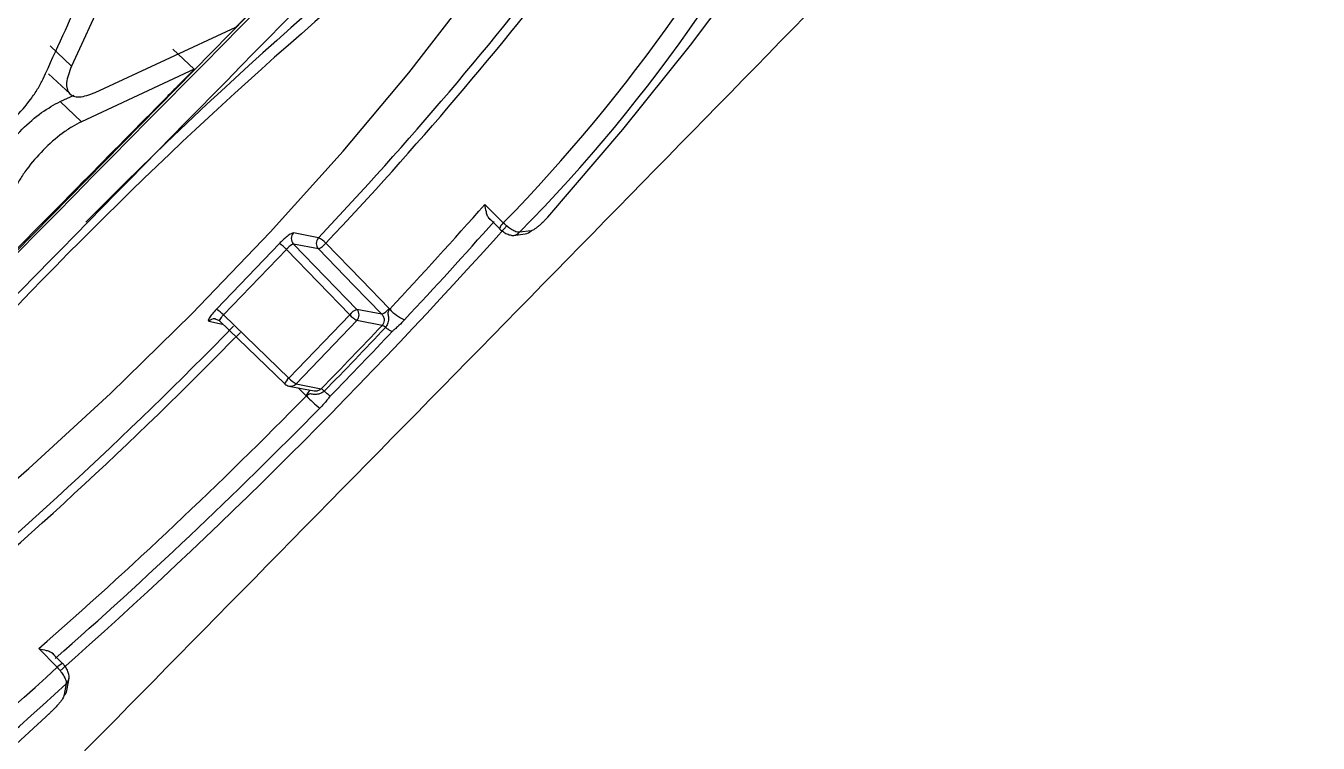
# Model space of a CAD drawing. Extents: x 400 to 501, y 484 to 634.
# Drawn here: x 414.176 to 415.136, y 585.005 to 585.538 of the extents above; entities that cross this region are included whole.
import ezdxf

# ---------------------------------------------------------------- set-up
doc = ezdxf.new("R2010")
doc.units = 0
doc.header["$MEASUREMENT"] = 0
doc.layers.add('DIM', color=3, linetype='Continuous')
doc.layers.add('GEOMETRY', color=3, linetype='Continuous', lineweight=25)

# ---------------------------------------------------------------- blocks, each defined once
blk = doc.blocks.new('2026 GRANDEE')
at = {"layer": 'GEOMETRY', "ltscale": 16}
for p, q in [((-36.15995, -11.21273), (-36.21495, -11.33237)), ((-36.0449, -11.25502), (-37.24254, -12.47345)), ((-36.09273, -11.30338), (-36.07783, -11.28832)), ((-36.19732, -11.35196), (-36.09273, -11.30337)), ((-36.21495, -11.33237), (-36.23083, -11.31738)), ((-36.13965, -11.31969), (-36.12373, -11.33472)), ((-36.23191, -11.33798), (-36.21602, -11.35298)), ((-36.12373, -11.33472), (-36.20739, -11.37361)), ((-36.22328, -11.3586), (-36.21294, -11.35379)), ((-36.22328, -11.3586), (-36.20739, -11.37361)), ((-35.89406, -11.44877), (-35.90787, -11.43507)), ((-35.90468, -11.44524), (-35.89694, -11.45292)), ((-35.89693, -11.45296), (-35.90283, -11.4471)), ((-35.87339, -11.45463), (-35.88208, -11.45571)), ((-35.87406, -11.45512), (-35.87309, -11.45452)), ((-36.06048, -11.46417), (-36.10726, -11.51289)), ((-36.00292, -11.51298), (-36.04997, -11.46445)), ((-36.0314, -11.46809), (-36.04997, -11.46445)), ((-36.03138, -11.45982), (-36.04994, -11.45618)), ((-35.88658, -11.45804), (-35.8779, -11.45696)), ((-36.05523, -11.46844), (-36.10202, -11.51716)), ((-36.00818, -11.51698), (-36.05523, -11.46844)), ((-35.98434, -11.51662), (-36.00292, -11.51298)), ((-36.11298, -11.52182), (-36.10262, -11.52385)), ((-36.10834, -11.52005), (-36.10499, -11.52113)), ((-36.10501, -11.52155), (-36.05628, -11.5684)), ((-36.05332, -11.56398), (-36.10202, -11.51716)), ((-36.00818, -11.51698), (-36.05332, -11.56398)), ((-36.00294, -11.52125), (-36.04808, -11.56826)), ((-35.98417, -11.52493), (-36.00294, -11.52125)), ((-36.05333, -11.56994), (-36.03469, -11.5736)), ((-36.04808, -11.56826), (-36.02931, -11.57194)), ((-36.04074, -11.57685), (-36.04655, -11.57127)), ((-36.2393, -11.76495), (-36.22561, -11.77876)), ((-36.2215, -11.77609), (-36.2295, -11.76802)), ((-36.2189, -11.79095), (-36.2206, -11.8002)), ((-36.21834, -11.79614), (-36.21664, -11.78689))]:
    blk.add_line(p, q, dxfattribs=at)
at = {"layer": 'GEOMETRY', "ltscale": 16, "flags": 128}
for points in [[(-35.60873, -11.05554), (-35.61221, -11.08151), (-35.62449, -11.11541), (-35.64536, -11.15668), (-35.67447, -11.20458), (-35.7113, -11.25829), (-35.75522, -11.31688), (-35.80548, -11.37934), (-35.8612, -11.44459)], [(-36.51114, -11.81361), (-36.49203, -11.80764), (-36.45591, -11.79009), (-36.41187, -11.76271), (-36.36124, -11.72634), (-36.30556, -11.68208), (-36.24652, -11.63127), (-36.18592, -11.57547), (-36.1256, -11.51636), (-36.06739, -11.45574), (-36.01306, -11.39546), (-35.96426, -11.33734), (-35.92248, -11.28315), (-35.88898, -11.23454), (-35.86478, -11.19299), (-35.85061, -11.15975), (-35.84691, -11.13584)], [(-35.89656, -11.45332), (-35.89685, -11.45329), (-35.89693, -11.4532)], [(-36.02585, -11.4638), (-35.99949, -11.49099), (-35.97879, -11.51234)], [(-36.0314, -11.46809), (-36.00504, -11.49527), (-35.98434, -11.51662)], [(-36.10824, -11.52006), (-36.10783, -11.52012), (-36.10773, -11.52014)]]:
    blk.add_lwpolyline(points, dxfattribs=at)
at = {"layer": 'GEOMETRY', "ltscale": 256}
for centre, radius, start, end in [((-36.72789, -10.61812), 1.19037, 315.27969, 335.49777), ((-36.77778, -10.58431), 1.23623, 315.63094, 334.24076), ((-33.8479, -13.78333), 3.31747, 127.52903, 135.25923), ((-33.84061, -13.8223), 3.34302, 127.59873, 142.13098), ((-38.04191, -9.55881), 2.76696, 316.60384, 322.62711), ((-38.0622, -9.53876), 2.80222, 316.60956, 322.5377), ((-38.45728, -9.18823), 3.39821, 316.84051, 318.60965), ((-35.86154, -11.44362), 0.00103, 289.34107, 351.10807), ((-38.88086, -8.78067), 4.00831, 311.52782, 318.22317), ((-38.50426, -9.14204), 3.47757, 316.8435, 318.47198), ((-35.88744, -11.4562), 0.00995, 131.73205, 162.48033), ((-35.87883, -11.44964), 0.00738, 277.24397, 317.43998), ((-36.07162, -11.48318), 0.02204, 41.97332, 59.63661), ((-36.04563, -11.46033), 0.00598, 136.1202, 223.56971), ((-36.02707, -11.46397), 0.00598, 136.11599, 223.56967), ((-36.03799, -11.45385), 0.01569, 294.80368, 320.64612), ((-36.0367, -11.47304), 0.01425, 40.43643, 68.08746), ((-35.88751, -11.45073), 0.00738, 274.52629, 317.44897), ((-36.1184, -11.5319), 0.02204, 41.97327, 59.63664), ((-35.99694, -11.52633), 0.01463, 114.12045, 140.23805), ((-36.00725, -11.5171), 0.00598, 316.12025, 43.56967), ((-35.9909, -11.5024), 0.01566, 294.78525, 320.63489), ((-35.95656, -11.49404), 0.02877, 220.47551, 247.85538), ((-36.10881, -11.52579), 0.00575, 84.30987, 136.4244), ((-35.9918, -11.50224), 0.02204, 221.97328, 239.63663), ((-38.48691, -9.18451), 3.34725, 309.74387, 315.62387), ((-38.50706, -9.1643), 3.38253, 309.79524, 315.62122), ((-38.65701, -9.00346), 3.67449, 315.65289, 316.66912), ((-38.67303, -8.98743), 3.70001, 315.6529, 316.66912), ((-38.70505, -8.95539), 3.75102, 315.6529, 316.66912), ((-35.98616, -11.53127), 0.00664, 46.9403, 72.55492), ((-36.04843, -11.57046), 0.00812, 127.0565, 165.32466), ((-36.05219, -11.56415), 0.00591, 226.12323, 258.9049), ((-36.05224, -11.56431), 0.00574, 259.08426, 316.46684), ((-36.03694, -11.54924), 0.02204, 221.97328, 239.63663), ((-38.60122, -9.06317), 3.58863, 311.16025, 315.52868), ((-36.05621, -11.56149), 0.0218, 315.19162, 328.09971), ((-35.96429, -11.50445), 0.10525, 223.71574, 231.06323), ((-36.03771, -11.58457), 0.01517, 45.50769, 56.37245), ((-38.64696, -9.01717), 3.66698, 311.29465, 315.52326), ((-37.20323, -10.72773), 1.43541, 298.81528, 312.92768), ((-36.21876, -11.78482), 0.00915, 106.23311, 138.517), ((-37.16981, -10.77702), 1.39007, 297.73456, 313.16321), ((-36.22379, -11.78557), 0.00727, 312.25907, 354.84783), ((-36.2255, -11.79481), 0.00728, 312.27643, 349.47738), ((-37.15497, -10.84012), 1.34147, 296.12499, 313.54189), ((-36.23194, -11.81209), 0.00117, 280.77436, 338.87162)]:
    blk.add_arc(centre, radius, start, end, dxfattribs=at)
at = {"layer": 'GEOMETRY', "ltscale": 16}
for points, knots in [([(-40.50031, -15.87138), (-40.4458, -15.81506), (-40.32257, -15.68774), (-40.14083, -15.49971), (-39.96506, -15.31781), (-39.8201, -15.16778), (-39.70556, -15.04924), (-39.61939, -14.96007), (-39.55017, -14.88844), (-39.45107, -14.7859), (-39.30247, -14.63216), (-39.09355, -14.41604), (-38.84431, -14.15836), (-38.56444, -13.86935), (-38.26531, -13.56091), (-37.96381, -13.25062), (-37.66166, -12.94019), (-37.33129, -12.60131), (-36.97406, -12.23549), (-36.59871, -11.85185), (-36.24267, -11.48877), (-35.91446, -11.15471), (-35.66445, -10.90056), (-35.48279, -10.71599), (-35.3515, -10.58263), (-35.20257, -10.43136), (-35.02717, -10.25326), (-34.82599, -10.04902), (-34.59933, -9.81892), (-34.35904, -9.57501), (-34.19406, -9.4073), (-34.11296, -9.32485)], [0, 0, 0, 0, 0.025706, 0.058116, 0.085771, 0.108674, 0.126547, 0.139842, 0.14935, 0.159222, 0.186616, 0.219484, 0.257819, 0.304206, 0.351452, 0.398756, 0.44612, 0.493545, 0.553989, 0.613827, 0.669581, 0.720778, 0.767425, 0.786508, 0.805714, 0.828802, 0.856129, 0.887695, 0.922828, 0.962064, 1, 1, 1, 1]), ([(-40.37063, -15.94167), (-40.34221, -15.91479), (-40.10997, -15.69515), (-39.67445, -15.27607), (-39.065, -14.68611), (-38.45748, -14.09154), (-37.85213, -13.49396), (-37.24904, -12.89341), (-36.64835, -12.2902), (-36.05042, -11.68452), (-35.45552, -11.07665), (-34.86516, -10.4669), (-34.42623, -10.01051), (-34.18702, -9.75746), (-34.14059, -9.70834)], [0, 0, 0, 0, 0.013438, 0.10981, 0.206183, 0.302486, 0.398732, 0.494983, 0.591271, 0.687581, 0.783942, 0.880359, 0.976777, 1, 1, 1, 1]), ([(-34.65765, -9.86467), (-34.96575, -10.17281), (-35.86237, -11.06955), (-36.75158, -11.97495), (-37.33525, -12.56923)], [0, 0, 0, 0, 0.343618, 1, 1, 1, 1]), ([(-32.08264, -10.28071), (-32.40417, -10.52216), (-33.04399, -11.00262), (-33.956, -11.78032), (-34.84165, -12.57672), (-35.70093, -13.39788), (-36.53483, -14.23231), (-37.34742, -15.07739), (-38.13017, -15.94293), (-38.88813, -16.8398), (-39.3585, -17.46723), (-39.59503, -17.78273)], [0, 0, 0, 0, 0.113392, 0.225638, 0.337341, 0.448782, 0.560233, 0.669481, 0.778832, 0.888788, 1, 1, 1, 1]), ([(-31.60261, -10.76289), (-31.73463, -10.85103), (-32.00143, -11.02914), (-32.39941, -11.30971), (-32.80026, -11.60377), (-33.20289, -11.91227), (-33.59557, -12.22609), (-34.04511, -12.60018), (-34.55539, -13.0457), (-35.13913, -13.58461), (-35.65545, -14.08781), (-36.09639, -14.53578), (-36.45318, -14.91078), (-36.79265, -15.2802), (-37.11489, -15.64349), (-37.42965, -16.01135), (-37.80424, -16.46601), (-38.23003, -17.01152), (-38.69019, -17.63867), (-38.97526, -18.06168), (-39.11572, -18.27011)], [0, 0, 0, 0, 0.044709, 0.090349, 0.13691, 0.184379, 0.232745, 0.277954, 0.348418, 0.422679, 0.500679, 0.550525, 0.598903, 0.645795, 0.691185, 0.735062, 0.781563, 0.856423, 0.929252, 1, 1, 1, 1]), ([(-36.23605, -11.34178), (-36.22623, -11.32034), (-36.21059, -11.28617), (-36.19496, -11.25198), (-36.18914, -11.23925)], [0, 0, 0, 0, 0.627631, 1, 1, 1, 1]), ([(-36.12373, -11.33472), (-36.12464, -11.33564), (-36.13291, -11.34401), (-36.16184, -11.37328), (-36.21882, -11.43091), (-36.26839, -11.48112), (-36.29732, -11.51041)], [0, 0, 0, 0, 0.015648, 0.142911, 0.500005, 1, 1, 1, 1]), ([(-36.21495, -11.33237), (-36.21655, -11.33672), (-36.21974, -11.34541), (-36.21725, -11.35339), (-36.20986, -11.35642), (-36.2015, -11.35345), (-36.19732, -11.35196)], [0, 0, 0, 0, 0.249766, 0.499802, 0.750031, 1, 1, 1, 1]), ([(-36.286, -11.39183), (-36.28363, -11.39066), (-36.27894, -11.38837), (-36.26913, -11.38176), (-36.25703, -11.3713), (-36.24651, -11.35909), (-36.23974, -11.34912), (-36.23729, -11.34426), (-36.23605, -11.34178)], [0, 0, 0, 0, 0.130306, 0.25723, 0.500148, 0.739703, 0.867359, 1, 1, 1, 1]), ([(-36.27306, -11.40882), (-36.27185, -11.40642), (-36.26944, -11.40165), (-36.26266, -11.39152), (-36.25193, -11.379), (-36.237, -11.36602), (-36.22784, -11.36107), (-36.22328, -11.3586)], [0, 0, 0, 0, 0.128716, 0.256313, 0.507263, 0.754897, 1, 1, 1, 1]), ([(-36.20739, -11.37361), (-36.20971, -11.37478), (-36.21432, -11.37711), (-36.22405, -11.38376), (-36.23616, -11.39431), (-36.24671, -11.4066), (-36.25347, -11.41656), (-36.25592, -11.42138), (-36.25716, -11.42383)], [0, 0, 0, 0, 0.129097, 0.255613, 0.50014, 0.7412, 0.868479, 1, 1, 1, 1]), ([(-35.90283, -11.4471), (-35.90336, -11.44675), (-35.90446, -11.44601), (-35.9058, -11.44366), (-35.90691, -11.44005), (-35.9075, -11.43699), (-35.90787, -11.43507)], [0, 0, 0, 0, 0.195202, 0.40275, 0.62715, 1, 1, 1, 1]), ([(-35.8612, -11.44459), (-35.86169, -11.44514), (-35.86274, -11.44632), (-35.86465, -11.44825), (-35.8667, -11.45016), (-35.86877, -11.45191), (-35.87067, -11.45332), (-35.87234, -11.45434), (-35.87304, -11.45453), (-35.87339, -11.45463)], [0, 0, 0, 0, 0.113283, 0.242329, 0.394971, 0.52953, 0.680951, 0.841517, 1, 1, 1, 1]), ([(-35.89697, -11.45317), (-35.89667, -11.45343), (-35.89606, -11.45397), (-35.8949, -11.45485), (-35.89356, -11.45573), (-35.89208, -11.45656), (-35.89053, -11.45728), (-35.889, -11.4578), (-35.88755, -11.45809), (-35.88676, -11.45804), (-35.88635, -11.45801)], [0, 0, 0, 0, 0.0996215, 0.2069685, 0.3219563, 0.4443019, 0.5737182, 0.709767, 0.8520461, 1, 1, 1, 1]), ([(-35.88208, -11.45571), (-35.88259, -11.45575), (-35.88351, -11.45582), (-35.88538, -11.45511), (-35.88687, -11.45432), (-35.88859, -11.45326), (-35.89103, -11.45158), (-35.89299, -11.44976), (-35.89406, -11.44877)], [0, 0, 0, 0, 0.212271, 0.377509, 0.495493, 0.566066, 0.762293, 1, 1, 1, 1]), ([(-36.04994, -11.45618), (-36.05044, -11.45627), (-36.05145, -11.45644), (-36.05441, -11.45854), (-36.05757, -11.46124), (-36.05951, -11.4632), (-36.06048, -11.46417)], [0, 0, 0, 0, 0.277564, 0.556362, 0.779186, 1, 1, 1, 1]), ([(-36.04997, -11.46445), (-36.05023, -11.46448), (-36.05075, -11.46455), (-36.05223, -11.4656), (-36.0538, -11.46696), (-36.05476, -11.46795), (-36.05523, -11.46844)], [0, 0, 0, 0, 0.2775565, 0.5563166, 0.77913, 1, 1, 1, 1]), ([(-36.10726, -11.51289), (-36.1084, -11.51413), (-36.11068, -11.51662), (-36.11272, -11.51953), (-36.11353, -11.52136), (-36.11316, -11.52167), (-36.11298, -11.52182)], [0, 0, 0, 0, 0.277564, 0.556362, 0.779186, 1, 1, 1, 1]), ([(-35.97845, -11.51271), (-35.97879, -11.5132), (-35.97939, -11.51405), (-35.97997, -11.5155), (-35.97951, -11.51745), (-35.97929, -11.51966), (-35.97948, -11.522), (-35.98009, -11.52425), (-35.98104, -11.52558), (-35.98163, -11.52641)], [0, 0, 0, 0, 0.121504, 0.210955, 0.316294, 0.528485, 0.667089, 0.790586, 1, 1, 1, 1]), ([(-35.97879, -11.51234), (-35.97873, -11.51241), (-35.97861, -11.51253), (-35.9785, -11.51266), (-35.97845, -11.51271)], [0, 0, 0, 0, 0.5597482, 1, 1, 1, 1]), ([(-36.10498, -11.52107), (-36.10501, -11.52115), (-36.10514, -11.52142), (-36.10502, -11.52147), (-36.10494, -11.52152)], [0, 0, 0, 0, 0.276852, 1, 1, 1, 1]), ([(-36.10202, -11.51716), (-36.10259, -11.51777), (-36.10374, -11.51899), (-36.10476, -11.52039), (-36.10492, -11.52089), (-36.10498, -11.52107)], [0, 0, 0, 0, 0.384401, 0.770469, 1, 1, 1, 1]), ([(-35.98434, -11.51662), (-35.98383, -11.51728), (-35.98279, -11.51864), (-35.98248, -11.52111), (-35.98296, -11.52332), (-35.98377, -11.5244), (-35.98417, -11.52493)], [0, 0, 0, 0, 0.269251, 0.553659, 0.780363, 1, 1, 1, 1]), ([(-35.96741, -11.52068), (-35.96879, -11.52211), (-35.97095, -11.52434), (-35.9738, -11.52695), (-35.97528, -11.52822), (-35.97607, -11.52892), (-35.97634, -11.52917), (-35.97648, -11.52932), (-35.97654, -11.52938)], [0, 0, 0, 0, 0.458952, 0.719375, 0.915263, 0.952294, 0.979136, 1, 1, 1, 1]), ([(-36.04037, -11.57719), (-36.04044, -11.57713), (-36.04057, -11.57702), (-36.04069, -11.5769), (-36.04074, -11.57685)], [0, 0, 0, 0, 0.560111, 1, 1, 1, 1]), ([(-36.02708, -11.57375), (-36.02783, -11.57429), (-36.02958, -11.57557), (-36.03275, -11.57622), (-36.03543, -11.57615), (-36.03709, -11.57577), (-36.03805, -11.57583), (-36.03907, -11.57621), (-36.03983, -11.57678), (-36.04037, -11.57719)], [0, 0, 0, 0, 0.187168, 0.440825, 0.645902, 0.755708, 0.805043, 0.860514, 1, 1, 1, 1]), ([(-36.02931, -11.57194), (-36.02997, -11.57245), (-36.03133, -11.57349), (-36.03338, -11.57389), (-36.03445, -11.57358), (-36.03468, -11.57352)], [0, 0, 0, 0, 0.428056, 0.875639, 1, 1, 1, 1]), ([(-36.02262, -11.57737), (-36.0227, -11.57745), (-36.02287, -11.57763), (-36.02313, -11.57794), (-36.02387, -11.57888), (-36.0252, -11.58058), (-36.02755, -11.58331), (-36.02945, -11.58529), (-36.03044, -11.58633)], [0, 0, 0, 0, 0.025578, 0.057398, 0.105799, 0.360989, 0.665099, 1, 1, 1, 1]), ([(-36.2393, -11.76495), (-36.2374, -11.76533), (-36.23435, -11.76595), (-36.23078, -11.76711), (-36.22847, -11.7685), (-36.22777, -11.76964), (-36.22744, -11.77019)], [0, 0, 0, 0, 0.372697, 0.597174, 0.804745, 1, 1, 1, 1]), ([(-36.22561, -11.77876), (-36.22462, -11.77984), (-36.22281, -11.7818), (-36.22116, -11.78427), (-36.22014, -11.78601), (-36.21938, -11.78753), (-36.21872, -11.78946), (-36.21883, -11.79041), (-36.2189, -11.79095)], [0, 0, 0, 0, 0.237734, 0.433923, 0.504543, 0.622544, 0.78777, 1, 1, 1, 1]), ([(-36.21668, -11.78711), (-36.21663, -11.78668), (-36.21652, -11.78584), (-36.21676, -11.7843), (-36.21724, -11.78269), (-36.21793, -11.78106), (-36.21876, -11.77951), (-36.21964, -11.77812), (-36.22053, -11.77691), (-36.22108, -11.77629), (-36.22135, -11.776)], [0, 0, 0, 0, 0.14769, 0.289927, 0.426077, 0.555657, 0.678161, 0.793238, 0.900557, 1, 1, 1, 1]), ([(-36.2206, -11.8002), (-36.22072, -11.80057), (-36.22095, -11.80131), (-36.22202, -11.80302), (-36.22348, -11.80494), (-36.22526, -11.80703), (-36.22719, -11.80908), (-36.22913, -11.81098), (-36.2303, -11.81202), (-36.23085, -11.81251)], [0, 0, 0, 0, 0.158156, 0.318394, 0.46963, 0.604217, 0.75712, 0.886501, 1, 1, 1, 1])]:
    blk.add_open_spline(points, degree=3, knots=knots, dxfattribs=at)
for points in [[(-35.97654, -11.52938), (-35.97679, -11.52934), (-35.97727, -11.52926), (-35.97846, -11.52865), (-35.97991, -11.52772), (-35.98106, -11.52685), (-35.98163, -11.52642)], [(-36.02262, -11.57737), (-36.02281, -11.57727), (-36.02317, -11.57706), (-36.02419, -11.57627), (-36.02548, -11.57518), (-36.02655, -11.57423), (-36.02708, -11.57375)]]:
    blk.add_open_spline(points, degree=3, dxfattribs=at)

msp = doc.modelspace()

# ---------------------------------------------------------------- block references
at = {"layer": 'DIM'}
msp.add_blockref('2026 GRANDEE', (450.42478, 596.84033), dxfattribs=at)

doc.saveas('drawing.dxf')
